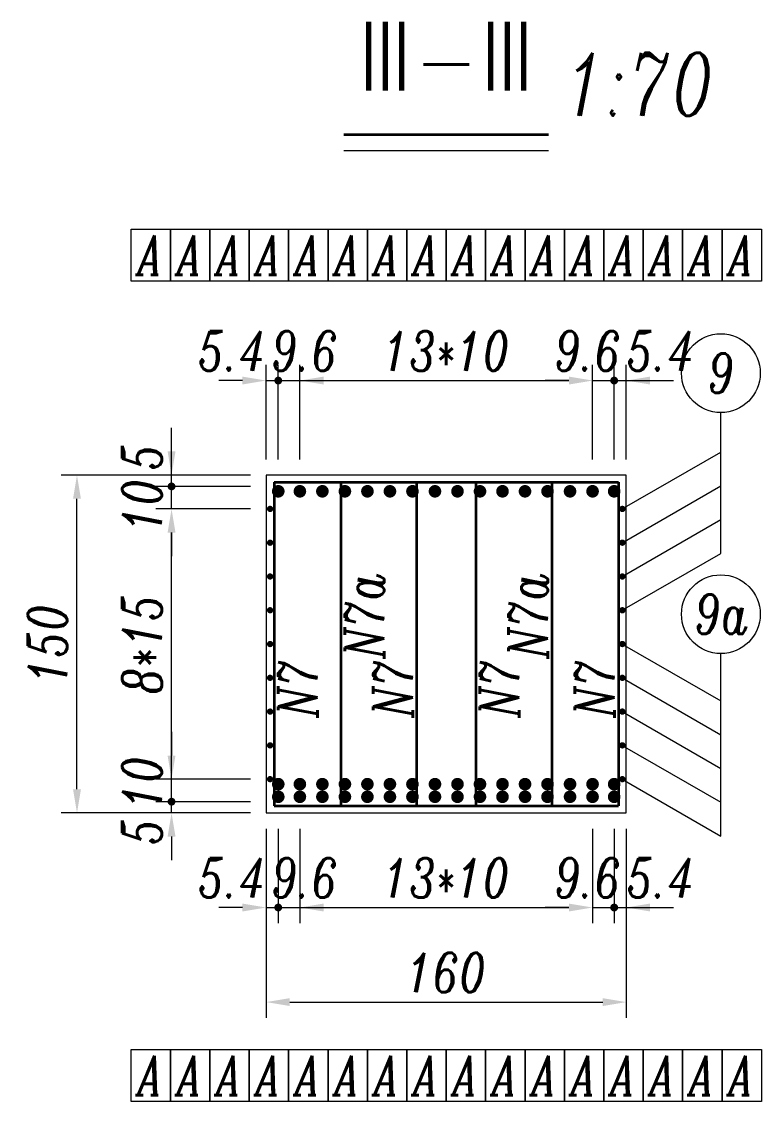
# Model space of a CAD drawing. Extents: x 8412 to 48776, y 491 to 18954.
# Drawn here: x 37588 to 40874, y 12215 to 17010 of the extents above; entities that cross this region are included whole.
import ezdxf
from ezdxf.enums import TextEntityAlignment as Align

# ---------------------------------------------------------------- set-up
doc = ezdxf.new("R2010")
doc.units = 0
for name, color, linetype, lineweight in [('工作线', 1, 'Continuous', 35), ('文字', 7, 'Continuous', 15), ('构造', 7, 'Continuous', 20), ('标注', 3, 'Continuous', 15), ('钢筋', 1, 'Continuous', 35)]:
    doc.layers.add(name, color=color, linetype=linetype, lineweight=lineweight)
doc.styles.add('标注', font='italc1.shx', dxfattribs={"width": 0.75, "bigfont": 'fsdb.shx'})
doc.dimstyles.new('DimStyle70', dxfattribs={"dimtxt": 175, "dimasz": 105, "dimexe": 70, "dimexo": 70, "dimgap": 43.75, "dimtad": 1, "dimdec": 1, "dimlfac": 0.1, "dimdsep": 46, "dimtxsty": '标注', "dimsah": 1, "dimcen": 0, "dimclrd": 256, "dimclre": 256, "dimclrt": 256, "dimadec": 1, "dimazin": 2, "dimtfac": 1, "dimtdec": 4, "dimtmove": 2, "dimatfit": 3, "dimfxl": 1, "dimtolj": 1, "dimtzin": 0, "dimlwd": -1, "dimlwe": -1, "dimarcsym": 0})

# ---------------------------------------------------------------- blocks, each defined once
blk = doc.blocks.new('*D40')
at = {"layer": 'Defpoints', "color": 0}
for p in [(37833.830357, 14995.793684), (38253.830357, 14995.793684), (38253.830357, 13495.793684)]:
    blk.add_point(p, dxfattribs=at)
at = {"layer": '标注'}
for p, q in [((38183.830357, 14995.793684), (37763.830357, 14995.793684)), ((37833.830357, 13600.793684), (37833.830357, 14890.793684)), ((38183.830357, 13495.793684), (37763.830357, 13495.793684))]:
    blk.add_line(p, q, dxfattribs=at)
for points in [[(37816.330357, 14890.793684), (37851.330357, 14890.793684), (37833.830357, 14995.793684)], [(37816.330357, 13600.793684), (37851.330357, 13600.793684), (37833.830357, 13495.793684)]]:
    blk.add_solid(points, dxfattribs=at)
at = {"layer": '标注', "insert": (37702.580357, 14245.793684), "char_height": 175, "attachment_point": 5, "rotation": 90, "style": '标注'}
blk.add_mtext('\\A1;150', dxfattribs=at)
blk = doc.blocks.new('Dot_User')
blk.add_line((0, 0), (-1, 0))
at = {"layer": '标注', "const_width": 0.1653, "flags": 128}
blk.add_lwpolyline([(-0.08265, 0, 1), (0.08265, 0, 1)], format="xyb", close=True, dxfattribs=at)
blk = doc.blocks.new('*D41')
at = {"layer": 'Defpoints', "color": 0}
for p in [(38727.830357, 15415.793684), (38673.830357, 14995.793684), (38727.830357, 14995.793684)]:
    blk.add_point(p, dxfattribs=at)
at = {"layer": '标注'}
for p, q in [((38673.830357, 15065.793684), (38673.830357, 15485.793684)), ((38727.830357, 15065.793684), (38727.830357, 15485.793684)), ((38568.830357, 15415.793684), (38463.830357, 15415.793684)), ((38673.830357, 15415.793684), (38727.830357, 15415.793684)), ((38832.830357, 15415.793684), (38937.830357, 15415.793684))]:
    blk.add_line(p, q, dxfattribs=at)
blk.add_solid([(38568.830357, 15433.293684), (38568.830357, 15398.293684), (38673.830357, 15415.793684)], dxfattribs=at)
at = {"layer": '标注', "xscale": 105, "yscale": 105, "zscale": 105, "rotation": 180}
blk.add_blockref('Dot_User', (38727.830357, 15415.793684), dxfattribs=at)
at = {"layer": '标注', "insert": (38521.642857, 15547.044684), "char_height": 175, "attachment_point": 5, "style": '标注'}
blk.add_mtext('\\A1;5.4', dxfattribs=at)
blk = doc.blocks.new('*D42')
at = {"layer": 'Defpoints', "color": 0}
for p in [(38823.830357, 15415.793684), (38727.830357, 14995.793684), (38823.830357, 14995.793684)]:
    blk.add_point(p, dxfattribs=at)
at = {"layer": '标注'}
for p, q in [((38727.830357, 15065.793684), (38727.830357, 15485.793684)), ((38823.830357, 15065.793684), (38823.830357, 15485.793684)), ((38928.830357, 15415.793684), (39033.830357, 15415.793684))]:
    blk.add_line(p, q, dxfattribs=at)
blk.add_solid([(38928.830357, 15433.293684), (38928.830357, 15398.293684), (38823.830357, 15415.793684)], dxfattribs=at)
at = {"layer": '标注', "insert": (38845.017857, 15547.044684), "char_height": 175, "attachment_point": 5, "style": '标注'}
blk.add_mtext('\\A1;9.6', dxfattribs=at)
blk = doc.blocks.new('*D43')
at = {"layer": 'Defpoints', "color": 0}
for p in [(40123.830357, 15415.793684), (38823.830357, 14995.793684), (40123.830357, 14995.793684)]:
    blk.add_point(p, dxfattribs=at)
at = {"layer": '标注'}
for p, q in [((38823.830357, 15065.793684), (38823.830357, 15485.793684)), ((40123.830357, 15065.793684), (40123.830357, 15485.793684)), ((38928.830357, 15415.793684), (40018.830357, 15415.793684))]:
    blk.add_line(p, q, dxfattribs=at)
for points in [[(38928.830357, 15433.293684), (38928.830357, 15398.293684), (38823.830357, 15415.793684)], [(40018.830357, 15433.293684), (40018.830357, 15398.293684), (40123.830357, 15415.793684)]]:
    blk.add_solid(points, dxfattribs=at)
at = {"layer": '标注', "insert": (39473.830357, 15547.043684), "char_height": 175, "attachment_point": 5, "style": '标注'}
blk.add_mtext('\\A1;13*10', dxfattribs=at)
blk = doc.blocks.new('*D44')
at = {"layer": 'Defpoints', "color": 0}
for p in [(40219.830357, 15415.793684), (40123.830357, 14995.793684), (40219.830357, 14995.793684)]:
    blk.add_point(p, dxfattribs=at)
at = {"layer": '标注'}
for p, q in [((40123.830357, 15065.793684), (40123.830357, 15485.793684)), ((40219.830357, 15065.793684), (40219.830357, 15485.793684)), ((40018.830357, 15415.793684), (39913.830357, 15415.793684)), ((40123.830357, 15415.793684), (40219.830357, 15415.793684)), ((40324.830357, 15415.793684), (40429.830357, 15415.793684))]:
    blk.add_line(p, q, dxfattribs=at)
blk.add_solid([(40018.830357, 15433.293684), (40018.830357, 15398.293684), (40123.830357, 15415.793684)], dxfattribs=at)
at = {"layer": '标注', "xscale": 105, "yscale": 105, "zscale": 105, "rotation": 180}
blk.add_blockref('Dot_User', (40219.830357, 15415.793684), dxfattribs=at)
at = {"layer": '标注', "insert": (40102.642857, 15547.044684), "char_height": 175, "attachment_point": 5, "style": '标注'}
blk.add_mtext('\\A1;9.6', dxfattribs=at)
blk = doc.blocks.new('*D45')
at = {"layer": 'Defpoints', "color": 0}
for p in [(40273.830357, 15415.793684), (40219.830357, 14995.793684), (40273.830357, 14995.793684)]:
    blk.add_point(p, dxfattribs=at)
at = {"layer": '标注'}
for p, q in [((40219.830357, 15065.793684), (40219.830357, 15485.793684)), ((40273.830357, 15065.793684), (40273.830357, 15485.793684)), ((40378.830357, 15415.793684), (40483.830357, 15415.793684))]:
    blk.add_line(p, q, dxfattribs=at)
blk.add_solid([(40378.830357, 15433.293684), (40378.830357, 15398.293684), (40273.830357, 15415.793684)], dxfattribs=at)
at = {"layer": '标注', "insert": (40426.017857, 15547.044684), "char_height": 175, "attachment_point": 5, "style": '标注'}
blk.add_mtext('\\A1;5.4', dxfattribs=at)
blk = doc.blocks.new('*D46')
at = {"layer": 'Defpoints', "color": 0}
for p in [(38673.830357, 13495.793684), (38727.830357, 13495.793684), (38727.830357, 13075.793684)]:
    blk.add_point(p, dxfattribs=at)
at = {"layer": '标注'}
for p, q in [((38673.830357, 13425.793684), (38673.830357, 13005.793684)), ((38727.830357, 13425.793684), (38727.830357, 13005.793684)), ((38568.830357, 13075.793684), (38463.830357, 13075.793684)), ((38673.830357, 13075.793684), (38727.830357, 13075.793684)), ((38832.830357, 13075.793684), (38937.830357, 13075.793684))]:
    blk.add_line(p, q, dxfattribs=at)
blk.add_solid([(38568.830357, 13093.293684), (38568.830357, 13058.293684), (38673.830357, 13075.793684)], dxfattribs=at)
at = {"layer": '标注', "xscale": 105, "yscale": 105, "zscale": 105, "rotation": 180}
blk.add_blockref('Dot_User', (38727.830357, 13075.793684), dxfattribs=at)
at = {"layer": '标注', "insert": (38521.642857, 13207.044684), "char_height": 175, "attachment_point": 5, "style": '标注'}
blk.add_mtext('\\A1;5.4', dxfattribs=at)
blk = doc.blocks.new('*D47')
at = {"layer": 'Defpoints', "color": 0}
for p in [(38727.830357, 13495.793684), (38823.830357, 13495.793684), (38823.830357, 13075.793684)]:
    blk.add_point(p, dxfattribs=at)
at = {"layer": '标注'}
for p, q in [((38727.830357, 13425.793684), (38727.830357, 13005.793684)), ((38823.830357, 13425.793684), (38823.830357, 13005.793684)), ((38928.830357, 13075.793684), (39033.830357, 13075.793684))]:
    blk.add_line(p, q, dxfattribs=at)
blk.add_solid([(38928.830357, 13093.293684), (38928.830357, 13058.293684), (38823.830357, 13075.793684)], dxfattribs=at)
at = {"layer": '标注', "insert": (38845.017857, 13207.044684), "char_height": 175, "attachment_point": 5, "style": '标注'}
blk.add_mtext('\\A1;9.6', dxfattribs=at)
blk = doc.blocks.new('*D48')
at = {"layer": 'Defpoints', "color": 0}
for p in [(38823.830357, 13495.793684), (40123.830357, 13495.793684), (40123.830357, 13075.793684)]:
    blk.add_point(p, dxfattribs=at)
at = {"layer": '标注'}
for p, q in [((38823.830357, 13425.793684), (38823.830357, 13005.793684)), ((40123.830357, 13425.793684), (40123.830357, 13005.793684)), ((38928.830357, 13075.793684), (40018.830357, 13075.793684))]:
    blk.add_line(p, q, dxfattribs=at)
for points in [[(38928.830357, 13093.293684), (38928.830357, 13058.293684), (38823.830357, 13075.793684)], [(40018.830357, 13093.293684), (40018.830357, 13058.293684), (40123.830357, 13075.793684)]]:
    blk.add_solid(points, dxfattribs=at)
at = {"layer": '标注', "insert": (39473.830357, 13207.043684), "char_height": 175, "attachment_point": 5, "style": '标注'}
blk.add_mtext('\\A1;13*10', dxfattribs=at)
blk = doc.blocks.new('*D49')
at = {"layer": 'Defpoints', "color": 0}
for p in [(40123.830357, 13495.793684), (40219.830357, 13495.793684), (40219.830357, 13075.793684)]:
    blk.add_point(p, dxfattribs=at)
at = {"layer": '标注'}
for p, q in [((40123.830357, 13425.793684), (40123.830357, 13005.793684)), ((40219.830357, 13425.793684), (40219.830357, 13005.793684)), ((40018.830357, 13075.793684), (39913.830357, 13075.793684)), ((40123.830357, 13075.793684), (40219.830357, 13075.793684)), ((40324.830357, 13075.793684), (40429.830357, 13075.793684))]:
    blk.add_line(p, q, dxfattribs=at)
blk.add_solid([(40018.830357, 13093.293684), (40018.830357, 13058.293684), (40123.830357, 13075.793684)], dxfattribs=at)
at = {"layer": '标注', "xscale": 105, "yscale": 105, "zscale": 105, "rotation": 180}
blk.add_blockref('Dot_User', (40219.830357, 13075.793684), dxfattribs=at)
at = {"layer": '标注', "insert": (40102.642857, 13207.044684), "char_height": 175, "attachment_point": 5, "style": '标注'}
blk.add_mtext('\\A1;9.6', dxfattribs=at)
blk = doc.blocks.new('*D50')
at = {"layer": 'Defpoints', "color": 0}
for p in [(40219.830357, 13495.793684), (40273.830357, 13495.793684), (40273.830357, 13075.793684)]:
    blk.add_point(p, dxfattribs=at)
at = {"layer": '标注'}
for p, q in [((40219.830357, 13425.793684), (40219.830357, 13005.793684)), ((40273.830357, 13425.793684), (40273.830357, 13005.793684)), ((40378.830357, 13075.793684), (40483.830357, 13075.793684))]:
    blk.add_line(p, q, dxfattribs=at)
blk.add_solid([(40378.830357, 13093.293684), (40378.830357, 13058.293684), (40273.830357, 13075.793684)], dxfattribs=at)
at = {"layer": '标注', "insert": (40426.017857, 13207.044684), "char_height": 175, "attachment_point": 5, "style": '标注'}
blk.add_mtext('\\A1;5.4', dxfattribs=at)
blk = doc.blocks.new('*D51')
at = {"layer": 'Defpoints', "color": 0}
for p in [(38673.830357, 13075.793684), (40273.830357, 13075.793684), (40273.830357, 12655.793684)]:
    blk.add_point(p, dxfattribs=at)
at = {"layer": '标注'}
for p, q in [((38673.830357, 13005.793684), (38673.830357, 12585.793684)), ((40273.830357, 13005.793684), (40273.830357, 12585.793684)), ((38778.830357, 12655.793684), (40168.830357, 12655.793684))]:
    blk.add_line(p, q, dxfattribs=at)
for points in [[(38778.830357, 12673.293684), (38778.830357, 12638.293684), (38673.830357, 12655.793684)], [(40168.830357, 12673.293684), (40168.830357, 12638.293684), (40273.830357, 12655.793684)]]:
    blk.add_solid(points, dxfattribs=at)
at = {"layer": '标注', "insert": (39473.830357, 12787.043684), "char_height": 175, "attachment_point": 5, "style": '标注'}
blk.add_mtext('\\A1;160', dxfattribs=at)
blk = doc.blocks.new('*D52')
at = {"layer": 'Defpoints', "color": 0}
for p in [(38253.830357, 13545.793684), (38673.830357, 13545.793684), (38673.830357, 13495.793684)]:
    blk.add_point(p, dxfattribs=at)
at = {"layer": '标注'}
for p, q in [((38253.830357, 13650.793684), (38253.830357, 13755.793684)), ((38603.830357, 13545.793684), (38183.830357, 13545.793684)), ((38253.830357, 13495.793684), (38253.830357, 13545.793684)), ((38603.830357, 13495.793684), (38183.830357, 13495.793684)), ((38253.830357, 13390.793684), (38253.830357, 13285.793684))]:
    blk.add_line(p, q, dxfattribs=at)
blk.add_solid([(38236.330357, 13390.793684), (38271.330357, 13390.793684), (38253.830357, 13495.793684)], dxfattribs=at)
at = {"layer": '标注', "xscale": 105, "yscale": 105, "zscale": 105, "rotation": 270}
blk.add_blockref('Dot_User', (38253.830357, 13545.793684), dxfattribs=at)
at = {"layer": '标注', "insert": (38122.579357, 13413.918684), "char_height": 175, "attachment_point": 5, "rotation": 90, "style": '标注'}
blk.add_mtext('\\A1;5', dxfattribs=at)
blk = doc.blocks.new('*D53')
at = {"layer": 'Defpoints', "color": 0}
for p in [(38253.830357, 13645.793684), (38673.830357, 13645.793684), (38673.830357, 13545.793684)]:
    blk.add_point(p, dxfattribs=at)
at = {"layer": '标注'}
for p, q in [((38253.830357, 13855.793684), (38253.830357, 13750.793684)), ((38253.830357, 13645.793684), (38253.830357, 13855.793684)), ((38603.830357, 13645.793684), (38183.830357, 13645.793684)), ((38603.830357, 13545.793684), (38183.830357, 13545.793684))]:
    blk.add_line(p, q, dxfattribs=at)
blk.add_solid([(38236.330357, 13750.793684), (38271.330357, 13750.793684), (38253.830357, 13645.793684)], dxfattribs=at)
at = {"layer": '标注', "insert": (38122.579357, 13630.168684), "char_height": 175, "attachment_point": 5, "rotation": 90, "style": '标注'}
blk.add_mtext('\\A1;10', dxfattribs=at)
blk = doc.blocks.new('*D54')
at = {"layer": 'Defpoints', "color": 0}
for p in [(38253.830357, 14845.793684), (38673.830357, 14845.793684), (38673.830357, 13645.793684)]:
    blk.add_point(p, dxfattribs=at)
at = {"layer": '标注'}
for p, q in [((38603.830357, 14845.793684), (38183.830357, 14845.793684)), ((38253.830357, 13750.793684), (38253.830357, 14740.793684)), ((38603.830357, 13645.793684), (38183.830357, 13645.793684))]:
    blk.add_line(p, q, dxfattribs=at)
for points in [[(38236.330357, 14740.793684), (38271.330357, 14740.793684), (38253.830357, 14845.793684)], [(38236.330357, 13750.793684), (38271.330357, 13750.793684), (38253.830357, 13645.793684)]]:
    blk.add_solid(points, dxfattribs=at)
at = {"layer": '标注', "insert": (38122.580357, 14245.793684), "char_height": 175, "attachment_point": 5, "rotation": 90, "style": '标注'}
blk.add_mtext('\\A1;8*15', dxfattribs=at)
blk = doc.blocks.new('*D55')
at = {"layer": 'Defpoints', "color": 0}
for p in [(38253.830357, 14945.793684), (38673.830357, 14945.793684), (38673.830357, 14845.793684)]:
    blk.add_point(p, dxfattribs=at)
at = {"layer": '标注'}
for p, q in [((38253.830357, 15050.793684), (38253.830357, 15155.793684)), ((38603.830357, 14945.793684), (38183.830357, 14945.793684)), ((38253.830357, 14845.793684), (38253.830357, 14945.793684)), ((38603.830357, 14845.793684), (38183.830357, 14845.793684)), ((38253.830357, 14740.793684), (38253.830357, 14635.793684))]:
    blk.add_line(p, q, dxfattribs=at)
blk.add_solid([(38236.330357, 14740.793684), (38271.330357, 14740.793684), (38253.830357, 14845.793684)], dxfattribs=at)
at = {"layer": '标注', "xscale": 105, "yscale": 105, "zscale": 105, "rotation": 270}
blk.add_blockref('Dot_User', (38253.830357, 14945.793684), dxfattribs=at)
at = {"layer": '标注', "insert": (38122.579357, 14861.418684), "char_height": 175, "attachment_point": 5, "rotation": 90, "style": '标注'}
blk.add_mtext('\\A1;10', dxfattribs=at)
blk = doc.blocks.new('*D56')
at = {"layer": 'Defpoints', "color": 0}
for p in [(38253.830357, 14995.793684), (38673.830357, 14995.793684), (38673.830357, 14945.793684)]:
    blk.add_point(p, dxfattribs=at)
at = {"layer": '标注'}
for p, q in [((38253.830357, 15100.793684), (38253.830357, 15205.793684)), ((38603.830357, 14995.793684), (38183.830357, 14995.793684)), ((38603.830357, 14945.793684), (38183.830357, 14945.793684))]:
    blk.add_line(p, q, dxfattribs=at)
blk.add_solid([(38236.330357, 15100.793684), (38271.330357, 15100.793684), (38253.830357, 14995.793684)], dxfattribs=at)
at = {"layer": '标注', "insert": (38122.579357, 15077.668684), "char_height": 175, "attachment_point": 5, "rotation": 90, "style": '标注'}
blk.add_mtext('\\A1;5', dxfattribs=at)

msp = doc.modelspace()

# ---------------------------------------------------------------- linework, layer by layer
at = {"layer": '工作线'}
msp.add_line((39019.46, 16507.79), (39928.21, 16507.79), dxfattribs=at)
at = {"layer": '文字'}
msp.add_line((39019.46, 16437.79), (39928.21, 16437.79), dxfattribs=at)
at = {"layer": '构造'}
for p, q in [((40273.83, 14995.79), (38673.83, 14995.79)), ((38673.83, 14995.79), (38673.83, 13495.79)), ((40273.83, 13495.79), (40273.83, 14995.79)), ((38673.83, 13495.79), (40273.83, 13495.79))]:
    msp.add_line(p, q, dxfattribs=at)
at = {"layer": '标注'}
for p, q in [((40693.83, 14648.53), (40693.83, 15273.53)), ((40256.08, 14845.79), (40693.83, 15098.53)), ((40256.08, 14695.79), (40693.83, 14948.53)), ((40256.08, 14545.79), (40693.83, 14798.53)), ((40256.08, 14395.79), (40693.83, 14648.53)), ((40256.08, 14245.79), (40693.83, 13993.06)), ((40693.83, 13393.06), (40693.83, 14203.06)), ((40256.08, 14095.79), (40693.83, 13843.06)), ((40256.08, 13945.79), (40693.83, 13693.06)), ((40256.08, 13795.79), (40693.83, 13543.06)), ((40256.08, 13645.79), (40693.83, 13393.06))]:
    msp.add_line(p, q, dxfattribs=at)
at = {"layer": '标注', "flags": 128}
for points in [[(38248.83, 16087.79), (38248.83, 15856.79), (38073.83, 15856.79), (38073.83, 16087.79)], [(38423.83, 16087.79), (38423.83, 15856.79), (38248.83, 15856.79), (38248.83, 16087.79)], [(38598.83, 16087.79), (38598.83, 15856.79), (38423.83, 15856.79), (38423.83, 16087.79)], [(38773.83, 16087.79), (38773.83, 15856.79), (38598.83, 15856.79), (38598.83, 16087.79)], [(38948.83, 16087.79), (38948.83, 15856.79), (38773.83, 15856.79), (38773.83, 16087.79)], [(39123.83, 16087.79), (39123.83, 15856.79), (38948.83, 15856.79), (38948.83, 16087.79)], [(39298.83, 16087.79), (39298.83, 15856.79), (39123.83, 15856.79), (39123.83, 16087.79)], [(39473.83, 16087.79), (39473.83, 15856.79), (39298.83, 15856.79), (39298.83, 16087.79)], [(39648.83, 16087.79), (39648.83, 15856.79), (39473.83, 15856.79), (39473.83, 16087.79)], [(39823.83, 16087.79), (39823.83, 15856.79), (39648.83, 15856.79), (39648.83, 16087.79)], [(39998.83, 16087.79), (39998.83, 15856.79), (39823.83, 15856.79), (39823.83, 16087.79)], [(40173.83, 16087.79), (40173.83, 15856.79), (39998.83, 15856.79), (39998.83, 16087.79)], [(40348.83, 16087.79), (40348.83, 15856.79), (40173.83, 15856.79), (40173.83, 16087.79)], [(40523.83, 16087.79), (40523.83, 15856.79), (40348.83, 15856.79), (40348.83, 16087.79)], [(40698.83, 16087.79), (40698.83, 15856.79), (40523.83, 15856.79), (40523.83, 16087.79)], [(40873.83, 16087.79), (40873.83, 15856.79), (40698.83, 15856.79), (40698.83, 16087.79)], [(38248.83, 12445.79), (38248.83, 12214.79), (38073.83, 12214.79), (38073.83, 12445.79)], [(38423.83, 12445.79), (38423.83, 12214.79), (38248.83, 12214.79), (38248.83, 12445.79)], [(38598.83, 12445.79), (38598.83, 12214.79), (38423.83, 12214.79), (38423.83, 12445.79)], [(38773.83, 12445.79), (38773.83, 12214.79), (38598.83, 12214.79), (38598.83, 12445.79)], [(38948.83, 12445.79), (38948.83, 12214.79), (38773.83, 12214.79), (38773.83, 12445.79)], [(39123.83, 12445.79), (39123.83, 12214.79), (38948.83, 12214.79), (38948.83, 12445.79)], [(39298.83, 12445.79), (39298.83, 12214.79), (39123.83, 12214.79), (39123.83, 12445.79)], [(39473.83, 12445.79), (39473.83, 12214.79), (39298.83, 12214.79), (39298.83, 12445.79)], [(39648.83, 12445.79), (39648.83, 12214.79), (39473.83, 12214.79), (39473.83, 12445.79)], [(39823.83, 12445.79), (39823.83, 12214.79), (39648.83, 12214.79), (39648.83, 12445.79)], [(39998.83, 12445.79), (39998.83, 12214.79), (39823.83, 12214.79), (39823.83, 12445.79)], [(40173.83, 12445.79), (40173.83, 12214.79), (39998.83, 12214.79), (39998.83, 12445.79)], [(40348.83, 12445.79), (40348.83, 12214.79), (40173.83, 12214.79), (40173.83, 12445.79)], [(40523.83, 12445.79), (40523.83, 12214.79), (40348.83, 12214.79), (40348.83, 12445.79)], [(40698.83, 12445.79), (40698.83, 12214.79), (40523.83, 12214.79), (40523.83, 12445.79)], [(40873.83, 12445.79), (40873.83, 12214.79), (40698.83, 12214.79), (40698.83, 12445.79)]]:
    msp.add_lwpolyline(points, close=True, dxfattribs=at)
at = {"layer": '标注'}
for centre in [(40693.83, 15448.53), (40693.83, 14378.06)]:
    msp.add_circle(centre, 175, dxfattribs=at)
at = {"layer": '钢筋'}
for p, q in [((38709.33, 14964.29), (40238.33, 14964.29)), ((38709.33, 14964.29), (38709.33, 13527.29)), ((39005.33, 14964.29), (39005.33, 13527.29)), ((39342.33, 14964.29), (39342.33, 13527.29)), ((39605.33, 14964.29), (39605.33, 13527.29)), ((39942.33, 14964.29), (39942.33, 13527.29)), ((40238.33, 14964.29), (40238.33, 13527.29)), ((38709.33, 13527.29), (40238.33, 13527.29))]:
    msp.add_line(p, q, dxfattribs=at)
at = {"layer": '钢筋', "flags": 128}
for points, const_width in [([(38713.83, 14924.04, 1), (38741.83, 14924.04, 1)], 28), ([(38809.83, 14924.04, 1), (38837.83, 14924.04, 1)], 28), ([(38909.83, 14924.04, 1), (38937.83, 14924.04, 1)], 28), ([(39009.83, 14924.04, 1), (39037.83, 14924.04, 1)], 28), ([(39109.83, 14924.04, 1), (39137.83, 14924.04, 1)], 28), ([(39209.83, 14924.04, 1), (39237.83, 14924.04, 1)], 28), ([(39309.83, 14924.04, 1), (39337.83, 14924.04, 1)], 28), ([(39409.83, 14924.04, 1), (39437.83, 14924.04, 1)], 28), ([(39509.83, 14924.04, 1), (39537.83, 14924.04, 1)], 28), ([(39609.83, 14924.04, 1), (39637.83, 14924.04, 1)], 28), ([(39709.83, 14924.04, 1), (39737.83, 14924.04, 1)], 28), ([(39809.83, 14924.04, 1), (39837.83, 14924.04, 1)], 28), ([(39909.83, 14924.04, 1), (39937.83, 14924.04, 1)], 28), ([(40009.83, 14924.04, 1), (40037.83, 14924.04, 1)], 28), ([(40109.83, 14924.04, 1), (40137.83, 14924.04, 1)], 28), ([(40205.83, 14924.04, 1), (40233.83, 14924.04, 1)], 28), ([(38684.58, 14845.79, 1), (38698.58, 14845.79, 1)], 14), ([(40249.08, 14845.79, 1), (40263.08, 14845.79, 1)], 14), ([(38684.58, 14695.79, 1), (38698.58, 14695.79, 1)], 14), ([(40249.08, 14695.79, 1), (40263.08, 14695.79, 1)], 14), ([(38684.58, 14545.79, 1), (38698.58, 14545.79, 1)], 14), ([(40249.08, 14545.79, 1), (40263.08, 14545.79, 1)], 14), ([(38684.58, 14395.79, 1), (38698.58, 14395.79, 1)], 14), ([(40249.08, 14395.79, 1), (40263.08, 14395.79, 1)], 14), ([(38684.58, 14245.79, 1), (38698.58, 14245.79, 1)], 14), ([(40249.08, 14245.79, 1), (40263.08, 14245.79, 1)], 14), ([(38684.58, 14095.79, 1), (38698.58, 14095.79, 1)], 14), ([(40249.08, 14095.79, 1), (40263.08, 14095.79, 1)], 14), ([(38684.58, 13945.79, 1), (38698.58, 13945.79, 1)], 14), ([(40249.08, 13945.79, 1), (40263.08, 13945.79, 1)], 14), ([(38684.58, 13795.79, 1), (38698.58, 13795.79, 1)], 14), ([(40249.08, 13795.79, 1), (40263.08, 13795.79, 1)], 14), ([(38684.58, 13645.79, 1), (38698.58, 13645.79, 1)], 14), ([(38713.83, 13623.54, 1), (38741.83, 13623.54, 1)], 28), ([(38809.83, 13623.54, 1), (38837.83, 13623.54, 1)], 28), ([(38909.83, 13623.54, 1), (38937.83, 13623.54, 1)], 28), ([(39009.83, 13623.54, 1), (39037.83, 13623.54, 1)], 28), ([(39109.83, 13623.54, 1), (39137.83, 13623.54, 1)], 28), ([(39209.83, 13623.54, 1), (39237.83, 13623.54, 1)], 28), ([(39309.83, 13623.54, 1), (39337.83, 13623.54, 1)], 28), ([(39409.83, 13623.54, 1), (39437.83, 13623.54, 1)], 28), ([(39509.83, 13623.54, 1), (39537.83, 13623.54, 1)], 28), ([(39609.83, 13623.54, 1), (39637.83, 13623.54, 1)], 28), ([(39709.83, 13623.54, 1), (39737.83, 13623.54, 1)], 28), ([(39809.83, 13623.54, 1), (39837.83, 13623.54, 1)], 28), ([(39909.83, 13623.54, 1), (39937.83, 13623.54, 1)], 28), ([(40009.83, 13623.54, 1), (40037.83, 13623.54, 1)], 28), ([(40109.83, 13623.54, 1), (40137.83, 13623.54, 1)], 28), ([(40205.83, 13623.54, 1), (40233.83, 13623.54, 1)], 28), ([(40249.08, 13645.79, 1), (40263.08, 13645.79, 1)], 14), ([(38713.83, 13567.54, 1), (38741.83, 13567.54, 1)], 28), ([(38809.83, 13567.54, 1), (38837.83, 13567.54, 1)], 28), ([(38909.83, 13567.54, 1), (38937.83, 13567.54, 1)], 28), ([(39009.83, 13567.54, 1), (39037.83, 13567.54, 1)], 28), ([(39109.83, 13567.54, 1), (39137.83, 13567.54, 1)], 28), ([(39209.83, 13567.54, 1), (39237.83, 13567.54, 1)], 28), ([(39309.83, 13567.54, 1), (39337.83, 13567.54, 1)], 28), ([(39409.83, 13567.54, 1), (39437.83, 13567.54, 1)], 28), ([(39509.83, 13567.54, 1), (39537.83, 13567.54, 1)], 28), ([(39609.83, 13567.54, 1), (39637.83, 13567.54, 1)], 28), ([(39709.83, 13567.54, 1), (39737.83, 13567.54, 1)], 28), ([(39809.83, 13567.54, 1), (39837.83, 13567.54, 1)], 28), ([(39909.83, 13567.54, 1), (39937.83, 13567.54, 1)], 28), ([(40009.83, 13567.54, 1), (40037.83, 13567.54, 1)], 28), ([(40109.83, 13567.54, 1), (40137.83, 13567.54, 1)], 28), ([(40205.83, 13567.54, 1), (40233.83, 13567.54, 1)], 28)]:
    msp.add_lwpolyline(points, format="xyb", close=True, dxfattribs=dict(at, const_width=const_width))

# ---------------------------------------------------------------- texts
at = {"layer": '文字', "style": '标注', "width": 0.75}
msp.add_text('Ⅲ-Ⅲ', height=350, dxfattribs=at).set_placement((39473.83, 16563.79), align=Align.BOTTOM_CENTER)
msp.add_text('1:70', height=280, dxfattribs=at).set_placement((39998.21, 16507.79), align=Align.BOTTOM_LEFT)
at = {"layer": '标注', "style": '标注', "width": 0.75}
for s, p in [('A', (38161.33, 15972.29)), ('A', (38336.33, 15972.29)), ('A', (38511.33, 15972.29)), ('A', (38686.33, 15972.29)), ('A', (38861.33, 15972.29)), ('A', (39036.33, 15972.29)), ('A', (39211.33, 15972.29)), ('A', (39386.33, 15972.29)), ('A', (39561.33, 15972.29)), ('A', (39736.33, 15972.29)), ('A', (39911.33, 15972.29)), ('A', (40086.33, 15972.29)), ('A', (40261.33, 15972.29)), ('A', (40436.33, 15972.29)), ('A', (40611.33, 15972.29)), ('A', (40786.33, 15972.29)), ('9', (40693.83, 15448.53)), ('9a', (40693.83, 14378.06)), ('A', (38161.33, 12330.29)), ('A', (38336.33, 12330.29)), ('A', (38511.33, 12330.29)), ('A', (38686.33, 12330.29)), ('A', (38861.33, 12330.29)), ('A', (39036.33, 12330.29)), ('A', (39211.33, 12330.29)), ('A', (39386.33, 12330.29)), ('A', (39561.33, 12330.29)), ('A', (39736.33, 12330.29)), ('A', (39911.33, 12330.29)), ('A', (40086.33, 12330.29)), ('A', (40261.33, 12330.29)), ('A', (40436.33, 12330.29)), ('A', (40611.33, 12330.29)), ('A', (40786.33, 12330.29))]:
    msp.add_text(s, height=175, dxfattribs=at).set_placement(p, align=Align.MIDDLE_CENTER)
for s, p in [('N7a', (39110.33, 14368.76)), ('N7a', (39837.33, 14368.76)), ('N7', (38814.33, 14047.82)), ('N7', (39237.33, 14047.82)), ('N7', (39710.33, 14047.82)), ('N7', (40133.33, 14047.82))]:
    msp.add_text(s, height=175, rotation=90, dxfattribs=at).set_placement(p, align=Align.MIDDLE_CENTER)

# ---------------------------------------------------------------- dimensions: what is measured, and where the dimension line sits
at = {"layer": '标注'}
for base, p1, p2, override, picture, middle in [((38727.83, 15415.79), (38673.83, 14995.79), (38727.83, 14995.79), {"dimtxsty": '标注', "dimblk2": 'Dot_User', "dimsah": 1}, '*D41', (38521.64, 15547.04)), ((38823.83, 15415.79), (38727.83, 14995.79), (38823.83, 14995.79), {"dimtxsty": '标注', "dimblk1": 'Dot_User', "dimsah": 1, "dimsd1": 1}, '*D42', (38845.02, 15547.04)), ((40219.83, 15415.79), (40123.83, 14995.79), (40219.83, 14995.79), {"dimtxsty": '标注', "dimblk2": 'Dot_User', "dimsah": 1}, '*D44', (40102.64, 15547.04)), ((40273.83, 15415.79), (40219.83, 14995.79), (40273.83, 14995.79), {"dimtxsty": '标注', "dimblk1": 'Dot_User', "dimsah": 1, "dimsd1": 1}, '*D45', (40426.02, 15547.04)), ((38727.83, 13075.79), (38673.83, 13495.79), (38727.83, 13495.79), {"dimtxsty": '标注', "dimblk2": 'Dot_User', "dimsah": 1}, '*D46', (38521.64, 13207.04)), ((38823.83, 13075.79), (38727.83, 13495.79), (38823.83, 13495.79), {"dimtxsty": '标注', "dimblk1": 'Dot_User', "dimsah": 1, "dimsd1": 1}, '*D47', (38845.02, 13207.04)), ((40219.83, 13075.79), (40123.83, 13495.79), (40219.83, 13495.79), {"dimtxsty": '标注', "dimblk2": 'Dot_User', "dimsah": 1}, '*D49', (40102.64, 13207.04)), ((40273.83, 13075.79), (40219.83, 13495.79), (40273.83, 13495.79), {"dimtxsty": '标注', "dimblk1": 'Dot_User', "dimsah": 1, "dimsd1": 1}, '*D50', (40426.02, 13207.04))]:
    dim = msp.add_linear_dim(base=base, p1=p1, p2=p2, dimstyle='DimStyle70', override=override, dxfattribs=at)
    dim.commit()
    dim.dimension.update_dxf_attribs({"geometry": picture, "text_midpoint": middle, "dimtype": 160})
for base, p1, p2, picture, middle in [((40123.83, 15415.79), (38823.83, 14995.79), (40123.83, 14995.79), '*D43', (39473.83, 15547.04)), ((40123.83, 13075.79), (38823.83, 13495.79), (40123.83, 13495.79), '*D48', (39473.83, 13207.04))]:
    dim = msp.add_linear_dim(base=base, p1=p1, p2=p2, text='13*10', dimstyle='DimStyle70', override={"dimtxsty": '标注'}, dxfattribs=at)
    dim.commit()
    dim.dimension.update_dxf_attribs({"geometry": picture, "text_midpoint": middle})
for base, p1, p2, override, picture, middle in [((38253.83, 14995.79), (38673.83, 14945.79), (38673.83, 14995.79), {"dimtxsty": '标注', "dimblk1": 'Dot_User', "dimsah": 1, "dimsd1": 1}, '*D56', (38122.58, 15077.67)), ((38253.83, 14945.79), (38673.83, 14845.79), (38673.83, 14945.79), {"dimtxsty": '标注', "dimblk2": 'Dot_User', "dimsah": 1}, '*D55', (38122.58, 14861.42)), ((38253.83, 13645.79), (38673.83, 13545.79), (38673.83, 13645.79), {"dimtxsty": '标注', "dimblk1": 'Dot_User', "dimsah": 1, "dimsd1": 1}, '*D53', (38122.58, 13630.17)), ((38253.83, 13545.79), (38673.83, 13495.79), (38673.83, 13545.79), {"dimtxsty": '标注', "dimblk2": 'Dot_User', "dimsah": 1}, '*D52', (38122.58, 13413.92))]:
    dim = msp.add_linear_dim(base=base, p1=p1, p2=p2, angle=90, dimstyle='DimStyle70', override=override, dxfattribs=at)
    dim.commit()
    dim.dimension.update_dxf_attribs({"geometry": picture, "text_midpoint": middle, "dimtype": 160})
dim = msp.add_linear_dim(base=(37833.83, 14995.79), p1=(38253.83, 13495.79), p2=(38253.83, 14995.79), angle=90, dimstyle='DimStyle70', override={"dimtxsty": '标注'}, dxfattribs=at)
dim.commit()
dim.dimension.update_dxf_attribs({"geometry": '*D40', "text_midpoint": (37702.58, 14245.79)})
dim = msp.add_linear_dim(base=(38253.83, 14845.79), p1=(38673.83, 13645.79), p2=(38673.83, 14845.79), angle=90, text='8*15', dimstyle='DimStyle70', override={"dimtxsty": '标注'}, dxfattribs=at)
dim.commit()
dim.dimension.update_dxf_attribs({"geometry": '*D54', "text_midpoint": (38122.58, 14245.79)})
dim = msp.add_linear_dim(base=(40273.83, 12655.79), p1=(38673.83, 13075.79), p2=(40273.83, 13075.79), dimstyle='DimStyle70', override={"dimtxsty": '标注'}, dxfattribs=at)
dim.commit()
dim.dimension.update_dxf_attribs({"geometry": '*D51', "text_midpoint": (39473.83, 12787.04)})

doc.saveas('drawing.dxf')
